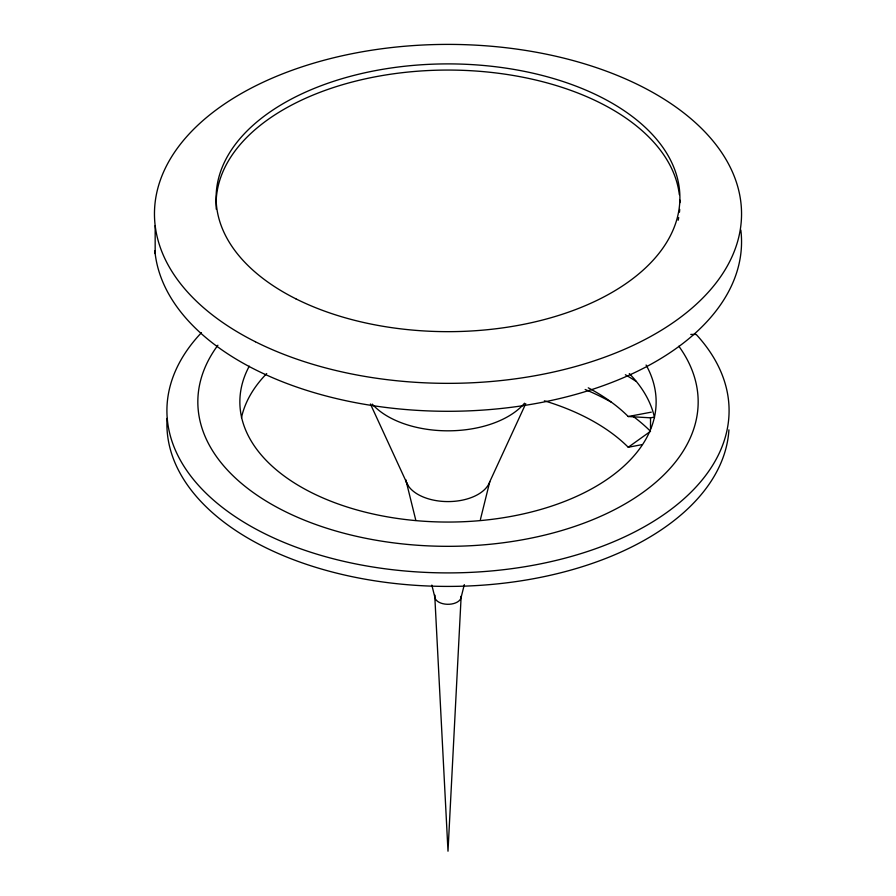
<?xml version="1.0" encoding="UTF-8"?>
<svg xmlns="http://www.w3.org/2000/svg" width="896" height="896" viewBox="0 0 896 896"><rect width="100%" height="100%" fill="white"/><g stroke="black" fill="none" stroke-linecap="round" stroke-linejoin="round"><path stroke-width="1.34" d="M460.947 598.147L464.307 584.606M480.39 519.624L489.776 481.712L525.762 403.648M544.365 400.814A208.141 120.165 0 0 1 628.242 447.25L650.518 431.323A233.856 135.016 0 0 0 632.419 415.811M588.258 387.822A208.141 120.165 0 0 1 628.242 416.517L651.291 412.16M628.242 416.517L650.518 417.816L653.206 417.312M628.242 447.25L641.794 444.685M690.771 334.41L696.226 334.477A281.086 162.288 0 0 1 446.23 572.902A281.086 162.288 0 0 1 201.443 332.685M370.418 403.995L407.747 485.016M405.877 480.077L415.856 520.464M431.838 585.099L434.84 597.218L448 851.2L461.16 596.154A13.194 7.616 0 0 1 447.194 604.285A13.194 7.616 0 0 1 435.053 595.235M650.518 417.816L650.518 428.624M155.165 225.646L155.165 253.59M740.835 230.026A293.541 169.478 0 0 1 466.032 410.973A293.541 169.478 0 0 1 154.874 250.846M679.706 209.44A231.896 133.885 0 0 1 679.459 212.15M678.698 217.549A231.896 133.885 0 0 1 678.171 220.237M216.283 209.238A231.896 133.885 0 0 1 435.344 70.258A231.896 133.885 0 0 1 679.336 194.634M679.795 199.987A231.896 133.885 0 0 1 679.885 202.675M489.776 481.712A42.56 24.573 0 0 1 446.499 501.57A42.56 24.573 0 0 1 405.754 479.998M524.507 403.222A85.131 49.146 0 0 1 448.862 430.819A85.131 49.146 0 0 1 372.266 404.118M241.494 417.614A208.141 120.165 0 0 1 266.717 373.576M629.283 373.576A208.141 120.165 0 0 1 654.506 417.614M678.843 346.226A250.174 144.435 0 0 1 447.059 546.325A250.174 144.435 0 0 1 217.896 345.218M646.094 365.019A208.141 120.165 0 0 1 449.042 522.054A208.141 120.165 0 0 1 249.267 366.173M728.918 429.845A281.086 162.288 0 0 1 438.099 586.309A281.086 162.288 0 0 1 167.082 418.41M585.155 389.48A233.856 135.016 0 0 1 611.083 402.069M625.374 374.752A250.174 144.435 0 0 1 635.992 381.315M255.36 341.746A293.541 169.478 0 0 0 736.142 246.243A293.541 169.478 0 0 0 352.498 53.614A293.541 169.478 0 0 0 255.36 341.746M295.814 298.794A231.896 133.885 0 0 0 675.629 223.35A231.896 133.885 0 0 0 372.557 71.176A231.896 133.885 0 0 0 295.814 298.794"/></g></svg>
